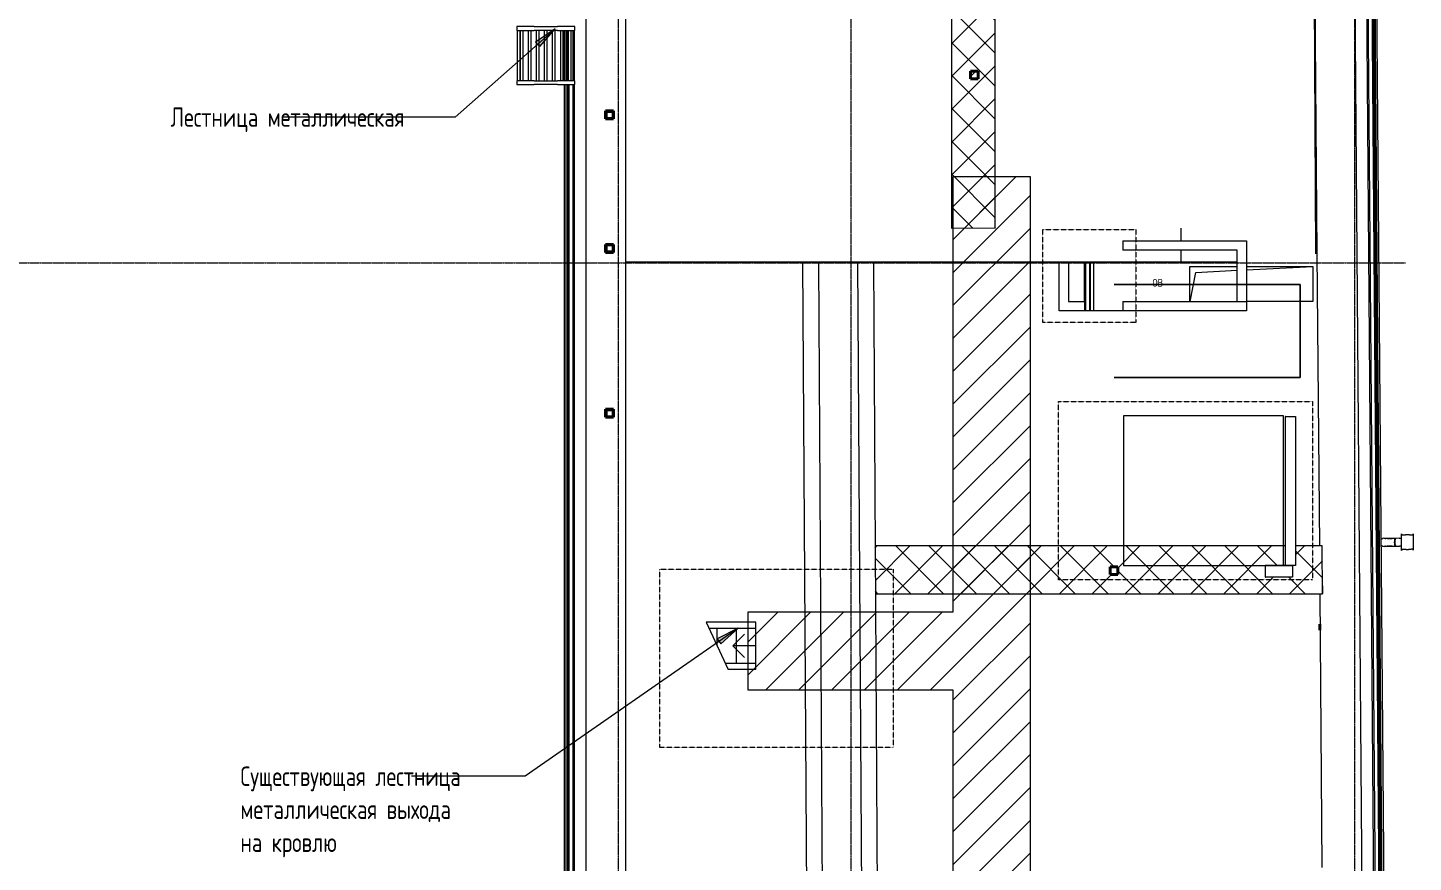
# Model space of a CAD drawing. Header units: millimetres. Extents: x -10178924 to 11692288, y -947381 to 58396.
# Drawn here: x 363546 to 381423, y -438649 to -427884 of the extents above; entities that cross this region are included whole.
import ezdxf

# ---------------------------------------------------------------- set-up
doc = ezdxf.new("R2010")
doc.units = ezdxf.units.MM
doc.linetypes.add('ADSK_Линия сетки', pattern=[25, 20, -2.5, 0, -2.5])
doc.linetypes.add('ADSK_Штриховая_ш3 п1_5', pattern=[4.5, 3, -1.5])
for name, color, linetype, lineweight in [('Аннотация', 7, 'Continuous', 18), ('Каркас', 7, 'Continuous', 18), ('Лестницы', 7, 'Continuous', 9), ('Несущие колонны', 7, 'Continuous', 18), ('Обобщенные модели', 7, 'Continuous', 18), ('Оборудование', 7, 'Continuous', 18), ('Ограждение', 7, 'Continuous', 9), ('Оси', 253, 'Continuous', 9), ('Перекрытие', 7, 'Continuous', 18), ('Перекрытие штриховка', 7, 'Continuous', 18), ('Стены внутренние', 7, 'Continuous', 18), ('Стены наружные', 7, 'Continuous', 18), ('Стены отделка', 7, 'Continuous', 30), ('Стрелки вверх', 7, 'Continuous', 18), ('Узлы', 7, 'Continuous', 18)]:
    doc.layers.add(name, color=color, linetype=linetype, lineweight=lineweight)
doc.layers.add('Линии', color=7, linetype='Continuous', lineweight=9, true_color=0x00a600)
doc.styles.add('GOST Common_3', font='GOST_Common.ttf', dxfattribs={"width": 0.8, "height": 350})
doc.styles.add('GOST Common_4', font='GOST_Common.ttf', dxfattribs={"width": 0.9, "height": 200})
pattern_1 = [(45, (0, 0), (-212.132, 212.132), []), (135, (0, 0), (-212.132, -212.132), [])]
pattern_2 = [(45, (0, 0), (-106.066, 106.066), [])]

# ---------------------------------------------------------------- blocks, each defined once
blk = doc.blocks.new('Водосток - Тип 1 _карниз больше 490мм_-5169719-План чердака')
at = {"layer": 'Обобщенные модели'}
for p, q in [((19, 535), (125, 535)), ((125, 385), (19, 385)), ((125, 535), (231, 535)), ((231, 385), (125, 385)), ((75, 356), (75, 314)), ((75, 314), (75, 306)), ((75, 306), (75, 264)), ((175, 314), (175, 356)), ((175, 306), (175, 314)), ((175, 264), (175, 306)), ((120, 9), (120, -13)), ((130, -13), (130, 9)), ((175, 175), (175, 173))]:
    blk.add_line(p, q, dxfattribs=at)
at = {"layer": 'Обобщенные модели', "flags": 128}
for points in [[(75, 356), (75, 362), (75, 368), (75, 373), (75, 378), (75, 384), (75, 385)], [(175, 385), (175, 381), (175, 375), (175, 370), (175, 364), (175, 359), (175, 356)], [(75, 202), (75, 205), (75, 210), (75, 214), (75, 219), (75, 224), (75, 229), (75, 234), (75, 239), (75, 245), (75, 250), (75, 256), (75, 261), (75, 264)], [(75, 264), (75, 258), (75, 252), (75, 247), (75, 242), (75, 236), (75, 231), (75, 226), (75, 221), (75, 216), (75, 212), (75, 207), (75, 203), (75, 199), (75, 195), (75, 191), (75, 188), (75, 184), (75, 181), (75, 178), (75, 175), (75, 173), (75, 171), (75, 168), (75, 167), (75, 165), (75, 164), (75, 162), (75, 161), (75, 161), (75, 160), (75, 160), (75, 160)], [(75, 173), (75, 174), (75, 177), (75, 180), (75, 183)], [(175, 264), (175, 258), (175, 252), (175, 247), (175, 242), (175, 236), (175, 231), (175, 226), (175, 221), (175, 216), (175, 212), (175, 207), (175, 203), (175, 199), (175, 197)], [(175, 160), (175, 160), (175, 160), (175, 161), (175, 162), (175, 163), (175, 164), (175, 166), (175, 168), (175, 170), (175, 172), (175, 174), (175, 177), (175, 180), (175, 183), (175, 186), (175, 190), (175, 193), (175, 197), (175, 201), (175, 205), (175, 210), (175, 214), (175, 219), (175, 224), (175, 229), (175, 234), (175, 239), (175, 245), (175, 250), (175, 256), (175, 261), (175, 264)]]:
    blk.add_lwpolyline(points, dxfattribs=at)
at = {"layer": 'Обобщенные модели'}
for start, end in [(164.8376, 232.0826), (307.9174, 14.9145)]:
    blk.add_arc((125, 160), 52, start, end, dxfattribs=at)
for centre, major_axis, start_param, end_param in [((125, 314), (50, 0), 3.141593, 4.712389), ((125, 314), (-50, 0), 0, 1.570796), ((125, 306), (50, 0), 3.141593, 4.712389), ((125, 306), (-50, 0), 0, 1.570796), ((125, 314), (50, 0), 4.712389, 6.283185), ((125, 314), (-50, 0), 1.570796, 3.141593), ((125, 306), (50, 0), 4.712389, 6.283185), ((125, 306), (-50, 0), 1.570796, 3.141593)]:
    blk.add_ellipse(centre, major_axis=major_axis, ratio=0.309017, start_param=start_param, end_param=end_param, dxfattribs=at)
for points in [[(19, 385), (21, 385), (25, 386), (29, 389), (31, 392), (32, 395), (32, 397), (32, 399), (32, 402), (32, 404), (32, 406), (32, 409), (32, 411), (31, 414), (31, 417), (31, 420), (30, 423), (30, 426), (29, 429), (29, 432), (29, 436), (28, 440), (28, 446), (27, 455), (27, 465), (28, 474), (28, 480), (29, 484), (29, 488), (29, 491), (30, 494), (30, 497), (31, 500), (31, 503), (31, 506), (32, 509), (32, 511), (32, 514), (32, 516), (32, 518), (32, 521), (32, 523), (32, 525), (31, 528), (29, 531), (25, 534), (21, 535), (19, 535)], [(231, 535), (229, 535), (225, 534), (221, 531), (219, 528), (218, 525), (218, 523), (218, 521), (218, 518), (218, 516), (218, 514), (218, 511), (218, 509), (219, 506), (219, 503), (219, 500), (220, 497), (220, 494), (221, 491), (221, 488), (221, 484), (222, 480), (222, 474), (223, 465), (223, 455), (222, 446), (222, 440), (221, 436), (221, 432), (221, 429), (220, 426), (220, 423), (219, 420), (219, 417), (219, 414), (218, 411), (218, 409), (218, 406), (218, 404), (218, 402), (218, 399), (218, 397), (218, 395), (219, 392), (221, 389), (225, 386), (229, 385), (231, 385)]]:
    blk.add_open_spline(points, degree=3, knots=[-1, -1, -1, -1, -0.941176, -0.882353, -0.852941, -0.823529, -0.808824, -0.794118, -0.779412, -0.764706, -0.75, -0.735294, -0.720588, -0.705882, -0.691176, -0.676471, -0.661765, -0.647059, -0.632353, -0.617647, -0.602941, -0.588235, -0.558824, -0.529412, -0.470588, -0.441176, -0.411765, -0.397059, -0.382353, -0.367647, -0.352941, -0.338235, -0.323529, -0.308824, -0.294118, -0.279412, -0.264706, -0.25, -0.235294, -0.220588, -0.205882, -0.191176, -0.176471, -0.147059, -0.117647, -0.058824, 0, 0, 0, 0], dxfattribs=at)
blk = doc.blocks.new('Труба квадратная - Ступень-1728149-План чердака')
at = {"layer": 'Оборудование'}
for p, q in [((25, 15), (675, 15)), ((675, -15), (25, -15))]:
    blk.add_line(p, q, dxfattribs=at)
blk = doc.blocks.new('Поручень - Поручень-1948896-План чердака')
at = {"layer": 'Оборудование'}
for p, q in [((25, 25), (-25, 25)), ((-25, 25), (-25, -200)), ((25, -200), (25, 25)), ((-25, -500), (-25, -200)), ((25, -200), (25, -500)), ((-25, -500), (-25, -725)), ((25, -725), (25, -500)), ((-25, -725), (25, -725))]:
    blk.add_line(p, q, dxfattribs=at)
blk = doc.blocks.new('Типовая двутавровая балка _АСТО 20-93_ Балки - 100х200Н Б-12-2351040-План чердака')
at = {"layer": 'Каркас'}
for p, q in [((1325, 50), (1950, 50)), ((1950, 3), (1325, 3)), ((1950, -4), (1325, -4)), ((1325, -50), (1950, -50))]:
    blk.add_line(p, q, dxfattribs=at)
blk = doc.blocks.new('Квадрат _ГОСТ 2591-88_-Колонна - кв_ 100-V23-План чердака')
at = {"layer": 'Несущие колонны', "lineweight": 9}
h = blk.add_hatch(dxfattribs=at)
h.set_pattern_fill('FP_15', color=256, style=0, pattern_type=2)
h.set_pattern_definition([(45, (-52243.56, -32575.1), (-251.4472, 251.4472), []), (45, (-52243.56, -32194.1), (-251.4472, 251.4472), [])])
h.paths.add_polyline_path([(50, -50), (50, 50), (-50, 50), (-50, -50), (37, -50)])
at = {"layer": 'Несущие колонны', "lineweight": 40}
for p, q in [((50, 50), (-50, 50)), ((-50, 50), (-50, -50)), ((50, -50), (50, 50)), ((-50, -50), (50, -50))]:
    blk.add_line(p, q, dxfattribs=at)
blk = doc.blocks.new('Квадрат _ГОСТ 2591-88_-Колонна - кв_ 100-V24-План чердака')
at = {"layer": 'Несущие колонны', "lineweight": 9}
h = blk.add_hatch(dxfattribs=at)
h.set_pattern_fill('FP_16', color=256, style=0, pattern_type=2)
h.set_pattern_definition([(45, (-50441.85, -38969.4), (-251.4472, 251.4472), []), (45, (-50441.85, -38588.4), (-251.4472, 251.4472), [])])
h.paths.add_polyline_path([(50, -50), (50, 50), (-50, 50), (-50, -50)])
at = {"layer": 'Несущие колонны', "lineweight": 40}
for p, q in [((50, 50), (-50, 50)), ((-50, 50), (-50, -50)), ((50, -50), (50, 50)), ((-50, -50), (50, -50))]:
    blk.add_line(p, q, dxfattribs=at)
blk = doc.blocks.new('Ограждение - Ограждение-2982016-План чердака')
at = {"layer": 'Ограждение'}
h = blk.add_hatch(dxfattribs=at)
h.set_pattern_fill('FP_3', color=256, style=0, pattern_type=2)
h.set_pattern_definition(pattern_2)
h.paths.add_polyline_path([(54197, 32493), (54197, 32641), (54507, 32641), (54507, 32643), (54193, 32643), (54193, 32493)])
at = {"layer": 'Ограждение', "lineweight": 18}
for p, q in [((54507, 32643), (54193, 32643)), ((54193, 32643), (54193, 32493)), ((54197, 32493), (54197, 32641)), ((54197, 32641), (54507, 32641)), ((54507, 32641), (54507, 32643)), ((54193, 32493), (54197, 32493))]:
    blk.add_line(p, q, dxfattribs=at)
at = {"layer": 'Ограждение'}
for p, q in [((54507, 32643), (54545, 32643)), ((54545, 32641), (54507, 32641)), ((54545, 32643), (54545, 32641)), ((54545, 32641), (54545, 32493)), ((54545, 32493), (54197, 32493))]:
    blk.add_line(p, q, dxfattribs=at)
blk = doc.blocks.new('Ограждение - Ограждение-2982015-План чердака')
at = {"layer": 'Ограждение'}
h = blk.add_hatch(dxfattribs=at)
h.set_pattern_fill('FP_3', color=256, style=0, pattern_type=2)
h.set_pattern_definition(pattern_2)
h.paths.add_polyline_path([(54452, 32643), (54454, 32643), (54454, 34566), (54452, 34566), (54452, 32894)])
at = {"layer": 'Ограждение', "lineweight": 18}
for p, q in [((54454, 34566), (54452, 34566)), ((54452, 34566), (54452, 32643)), ((54454, 32643), (54454, 34566)), ((54452, 32643), (54454, 32643))]:
    blk.add_line(p, q, dxfattribs=at)
at = {"layer": 'Ограждение'}
for p, q in [((54454, 34566), (54584, 34566)), ((54584, 34566), (54584, 32643)), ((54584, 32643), (54545, 32643))]:
    blk.add_line(p, q, dxfattribs=at)
blk = doc.blocks.new('GM_Отверстие прямоугольное _в плите_ - Отверстие-6376733-План чердака')
at = {"layer": 'Обобщенные модели'}
for p, q in [((-793, -224), (-793, 225)), ((-793, 225), (-184, 225)), ((-64, 225), (793, 225)), ((-64, 182), (793, 225)), ((793, 225), (793, -225)), ((-792, -224), (-718, 150)), ((-718, 150), (-184, 177)), ((793, -225), (-64, -225))]:
    blk.add_line(p, q, dxfattribs=at)
blk = doc.blocks.new('СПНК-Разрез пустотелой несущей конструкции-Колонна - HSS101_6X101_6X6_4-5958475-План чердака')
at = {"layer": 'Несущие колонны', "lineweight": 40}
for p, q in [((51, 51), (-51, 51)), ((-51, 51), (-51, -51)), ((-45.08, -45.08), (-45.08, 45.08)), ((-45.08, 45.08), (45.08, 45.08)), ((45.08, 45.08), (45.08, -45.08)), ((51, -51), (51, 51)), ((-51, -51), (51, -51)), ((45.08, -45.08), (-45.08, -45.08))]:
    blk.add_line(p, q, dxfattribs=at)
blk = doc.blocks.new('Чердак')
at = {"layer": 'Аннотация', "lineweight": 9}
for points in [[(45032, 39563), (44780, 39394), (44833, 39335)], [(47392, 31835), (47124, 31696), (47169, 31631)]]:
    blk.add_hatch(color=256, dxfattribs=at).paths.add_polyline_path(points)
at = {"layer": 'Перекрытие штриховка', "lineweight": 9}
h = blk.add_hatch(dxfattribs=at)
h.set_pattern_fill('FP_2', color=256, style=0, pattern_type=2)
h.set_pattern_definition(pattern_1)
h.paths.add_polyline_path([(50147, 36994), (50712, 36998), (50712, 42989), (50147, 42989), (50147, 37182)])
h.paths.add_polyline_path([(50492, 38919), (50392, 38919), (50392, 39019), (50492, 39019)])
h = blk.add_hatch(dxfattribs=at)
h.set_pattern_fill('FP_2', color=256, style=0, pattern_type=2)
h.set_pattern_definition(pattern_1)
h.paths.add_polyline_path([(50164, 32279), (54935, 32279), (54930, 32894), (54584, 32894), (54584, 32643), (54545, 32643), (54545, 32493), (54193, 32493), (54193, 32643), (54452, 32643), (54452, 32894), (49162, 32894), (49165, 32279), (49238, 32279)])
h.paths.add_polyline_path([(52294, 32525), (52194, 32525), (52194, 32625), (52294, 32625)])
at = {"layer": 'Узлы', "lineweight": 9}
h = blk.add_hatch(dxfattribs=at)
h.set_pattern_fill('FP_19', color=256, style=0, pattern_type=2)
h.set_pattern_definition([(45, (0, 0), (-212.132, 212.132), [])])
h.paths.add_polyline_path([(46132, 9892), (47132, 9892), (47132, 12945), (51164, 12945), (51164, 37656), (50164, 37656), (50163, 32039), (47518, 32039), (47518, 31039), (50164, 31039), (50164, 13945), (46132, 13945), (46132, 10792)])
at = {"lineweight": 9}
for p, q in [((52367, 34573), (52367, 32643)), ((54432, 34573), (52367, 34573)), ((54432, 32643), (54432, 34573)), ((52367, 32643), (54193, 32643))]:
    blk.add_line(p, q, dxfattribs=at)
at = {"layer": 'Аннотация', "lineweight": 9}
for p, q in [((45032, 39563), (43744, 38426)), ((45032, 39563), (44780, 39394)), ((44833, 39335), (45032, 39563)), ((44780, 39394), (44833, 39335)), ((43084, 38426), (41511, 38426)), ((43744, 38426), (43084, 38426)), ((47392, 31835), (44645, 29924)), ((47392, 31835), (47124, 31696)), ((47169, 31631), (47392, 31835)), ((47124, 31696), (47169, 31631)), ((43986, 29924), (43181, 29924)), ((44645, 29924), (43986, 29924))]:
    blk.add_line(p, q, dxfattribs=at)
at = {"layer": 'Каркас'}
for p, q in [((54833, 39509), (54843, 39509)), ((54844, 39489), (54833, 39489)), ((54835, 39089), (54847, 39089)), ((54847, 39069), (54835, 39069)), ((54837, 38669), (54850, 38669)), ((54850, 38649), (54837, 38649)), ((54839, 38249), (54854, 38249)), ((54854, 38229), (54839, 38229)), ((54841, 37829), (54857, 37829)), ((54857, 37809), (54842, 37809)), ((54844, 37409), (54860, 37409)), ((54860, 37389), (54844, 37389)), ((54846, 36989), (54864, 36989)), ((51657, 36554), (51657, 36049)), ((51864, 36049), (51864, 36554)), ((51657, 36049), (51864, 36049)), ((51864, 36049), (51864, 35929))]:
    blk.add_line(p, q, dxfattribs=at)
at = {"layer": 'Лестницы'}
for p, q in [((47624, 31910), (46981, 31910)), ((46981, 31910), (47266, 31300)), ((47124, 31830), (47019, 31830)), ((47374, 31830), (47124, 31830)), ((47124, 31605), (47124, 31830)), ((47124, 31605), (47124, 31830)), ((47624, 31830), (47374, 31830)), ((47374, 31380), (47374, 31830)), ((47374, 31380), (47374, 31830)), ((47624, 31830), (47624, 31910)), ((47624, 31380), (47624, 31830)), ((47624, 31380), (47624, 31830)), ((47374, 31380), (47229, 31380)), ((47624, 31300), (47266, 31300)), ((47624, 31380), (47374, 31380)), ((47624, 31300), (47624, 31380))]:
    blk.add_line(p, q, dxfattribs=at)
at = {"layer": 'Линии', "color": 7}
for p, q in [((51164, 37656), (50164, 37656)), ((50164, 37656), (50164, 32039)), ((51164, 12945), (51164, 37656)), ((50164, 32039), (47518, 32039)), ((47518, 32039), (47518, 31039)), ((47518, 31039), (50164, 31039)), ((50164, 31039), (50164, 13945))]:
    blk.add_line(p, q, dxfattribs=at)
at = {"layer": 'Линии', "color": 7, "linetype": 'ADSK_Штриховая_ш3 п1_5'}
for p, q in [((51327, 36977), (52526, 36977)), ((51327, 35777), (51327, 36977)), ((52526, 36977), (52526, 35777)), ((52526, 35777), (51327, 35777)), ((51528, 34758), (54803, 34758)), ((51528, 32458), (51528, 34758)), ((54803, 34758), (54803, 32458)), ((46382, 32595), (49392, 32595)), ((46382, 30295), (46382, 32595)), ((49392, 32595), (49392, 30295)), ((54803, 32458), (51528, 32458)), ((49392, 30295), (46382, 30295))]:
    blk.add_line(p, q, dxfattribs=at)
at = {"layer": 'Линии', "color": 1, "lineweight": 40, "true_color": 0xff0000}
blk.add_line((54900, 31887), (54900, 31807), dxfattribs=at)
at = {"layer": 'Оси', "linetype": 'ADSK_Линия сетки'}
for p, q in [((45850, -4910), (45850, 44223)), ((48850, -4910), (48850, 44223)), ((55350, -4910), (55350, 44223)), ((-10115, 36545), (56005, 36545))]:
    blk.add_line(p, q, dxfattribs=at)
at = {"layer": 'Перекрытие'}
for p, q in [((50147, 42989), (50147, 36994)), ((50712, 36998), (50712, 42989)), ((54847, 36664), (54815, 42989)), ((50147, 36994), (50712, 36998)), ((54897, 32894), (54866, 36664)), ((45942, 36554), (45942, 20085)), ((48940, 36554), (48430, 36554)), ((48430, 36554), (48528, 20086)), ((51537, 35929), (51537, 36554)), ((53832, 36554), (53107, 36554)), ((52357, 35929), (51537, 35929)), ((54452, 32894), (49162, 32894)), ((54930, 32894), (54584, 32894)), ((54935, 32279), (54930, 32894)), ((49165, 32279), (54935, 32279)), ((54930, 28749), (54902, 32279))]:
    blk.add_line(p, q, dxfattribs=at)
at = {"layer": 'Стены внутренние'}
for p, q in [((45432, 20801), (45432, 43499)), ((54866, 36664), (54811, 43499)), ((55321, 43499), (55606, 8259)), ((45942, 42989), (45942, 36554)), ((50612, 36994), (50612, 36998)), ((50712, 36998), (50712, 36994)), ((52357, 36829), (53952, 36829)), ((52357, 36829), (52357, 36709)), ((53107, 36994), (53107, 36829)), ((53952, 36829), (53952, 35929)), ((53832, 36709), (52357, 36709)), ((53107, 36709), (53107, 36554)), ((53832, 36049), (53832, 36709)), ((48430, 36554), (45942, 36554)), ((48328, 20084), (48230, 36554)), ((53107, 36554), (48940, 36554)), ((49038, 20085), (48940, 36554)), ((49140, 36554), (49238, 20086)), ((52357, 36049), (53952, 36049)), ((52357, 36049), (52357, 35929)), ((53952, 35929), (52357, 35929)), ((54935, 32379), (54935, 32279))]:
    blk.add_line(p, q, dxfattribs=at)
at = {"layer": 'Стены наружные'}
for p, q in [((55470, 43649), (55757, 8109)), ((55780, 8089), (55492, 43694)), ((55830, 8039), (55542, 43729)), ((55542, 43694), (55830, 8089)), ((55851, 8019), (55562, 43749)), ((55562, 43729), (55850, 8039)), ((55871, 7999), (55581, 43769)), ((55601, 43769), (55891, 7999)), ((45152, 38895), (45152, 39545)), ((45172, 39545), (45172, 38895)), ((45192, 38895), (45192, 39545)), ((45262, 39545), (45262, 38895)), ((45282, 38895), (45282, 39545)), ((45152, 20931), (45152, 38845)), ((45172, 38845), (45172, 20911)), ((45192, 38845), (45192, 20891)), ((45212, 20871), (45212, 38845)), ((45262, 38845), (45262, 20871)), ((45282, 20801), (45282, 38845))]:
    blk.add_line(p, q, dxfattribs=at)
at = {"layer": 'Стены отделка', "lineweight": 9}
for p, q in [((54647, 36266), (52247, 36266)), ((52247, 36266), (52247, 36265)), ((52247, 36265), (54646, 36265)), ((54646, 36265), (54646, 35067)), ((54647, 35066), (54647, 36266)), ((54646, 35067), (52247, 35067)), ((52247, 35067), (52247, 35066)), ((52247, 35066), (54647, 35066))]:
    blk.add_line(p, q, dxfattribs=at)
at = {"layer": 'Стрелки вверх'}
for p, q in [((47324, 31605), (47474, 31755)), ((47374, 31605), (47324, 31605)), ((47324, 31605), (47474, 31455)), ((47624, 31605), (47374, 31605))]:
    blk.add_line(p, q, dxfattribs=at)
at = {"layer": 'Каркас', "rotation": 90}
blk.add_blockref('Типовая двутавровая балка _АСТО 20-93_ Балки - 100х200Н Б-12-2351040-План чердака', (51932, 34604), dxfattribs=at)
at = {"layer": 'Несущие колонны'}
for name, p in [('Квадрат _ГОСТ 2591-88_-Колонна - кв_ 100-V24-План чердака', (50442, 38969)), ('СПНК-Разрез пустотелой несущей конструкции-Колонна - HSS101_6X101_6X6_4-5958475-План чердака', (45735, 38455)), ('СПНК-Разрез пустотелой несущей конструкции-Колонна - HSS101_6X101_6X6_4-5958475-План чердака', (45735, 36732)), ('СПНК-Разрез пустотелой несущей конструкции-Колонна - HSS101_6X101_6X6_4-5958475-План чердака', (45735, 34607)), ('Квадрат _ГОСТ 2591-88_-Колонна - кв_ 100-V23-План чердака', (52244, 32575))]:
    blk.add_blockref(name, p, dxfattribs=at)
at = {"layer": 'Обобщенные модели'}
blk.add_blockref('GM_Отверстие прямоугольное _в плите_ - Отверстие-6376733-План чердака', (54016, 36273), dxfattribs=at)
at = {"layer": 'Обобщенные модели', "rotation": 270.4633818725631}
blk.add_blockref('Водосток - Тип 1 _карниз больше 490мм_-5169719-План чердака', (55568, 33065), dxfattribs=at)
at = {"layer": 'Оборудование', "rotation": 90.00000000000031}
for name, p in [('Поручень - Поручень-1948896-План чердака', (44562, 39570)), ('Труба квадратная - Ступень-1728149-План чердака', (44562, 38870)), ('Труба квадратная - Ступень-1728149-План чердака', (44602, 38870)), ('Труба квадратная - Ступень-1728149-План чердака', (44705, 38870)), ('Труба квадратная - Ступень-1728149-План чердака', (44809, 38870)), ('Труба квадратная - Ступень-1728149-План чердака', (44912, 38870)), ('Труба квадратная - Ступень-1728149-План чердака', (45015, 38870)), ('Труба квадратная - Ступень-1728149-План чердака', (45119, 38870)), ('Труба квадратная - Ступень-1728149-План чердака', (45222, 38870)), ('Поручень - Поручень-1948896-План чердака', (44562, 38870))]:
    blk.add_blockref(name, p, dxfattribs=at)
at = {"layer": 'Ограждение'}
for name in ['Ограждение - Ограждение-2982015-План чердака', 'Ограждение - Ограждение-2982016-План чердака']:
    blk.add_blockref(name, (0, 0), dxfattribs=at)
at = {"layer": 'Аннотация', "lineweight": 9, "char_height": 250, "width": 3012.3, "attachment_point": 1, "line_spacing_factor": 1.022766, "style": 'GOST Common_3'}
for s, insert in [('\\pxt1.44,2.88,4.32,5.76,7.2,8.64,10.08,11.52,12.96,14.4,15.84,17.28,18.72,20.16,21.6,23.04,24.48,25.92,27.36,28.8,30.24,31.68,33.12,34.56,36,37.44,38.88,40.32,41.76,43.2,44.64,46.08;{Лестница металлическая }', (40071, 38551)), ('\\pxt1.44,2.88,4.32,5.76,7.2,8.64,10.08,11.52,12.96,14.4,15.84,17.28,18.72,20.16,21.6,23.04,24.48,25.92,27.36,28.8,30.24,31.68,33.12,34.56,36,37.44,38.88,40.32,41.76,43.2,44.64,46.08;{Существующая лестница металлическая выхода на кровлю}', (40972, 30049))]:
    blk.add_mtext(s, dxfattribs=dict(at, insert=insert))
at = {"layer": 'Аннотация', "color": 251, "lineweight": 9, "true_color": 0x4b4b4b, "insert": (52739, 36339), "char_height": 100, "width": 156.35, "attachment_point": 1, "line_spacing_factor": 1.022766, "style": 'GOST Common_4'}
blk.add_mtext('\\pxt3.6,7.2,10.8,14.4,18,21.6,25.2,28.8,32.4,36,39.6,43.2,46.8,50.4,54,57.6,61.2,64.8,68.4,72,75.6,79.2,82.8,86.4,90,93.6,97.2,100.8,104.4,108,111.6,115.2;{ОВ}', dxfattribs=at)

msp = doc.modelspace()

# ---------------------------------------------------------------- block references
msp.add_blockref('Чердак', (325318.3, -467463.2))

doc.saveas('drawing.dxf')
